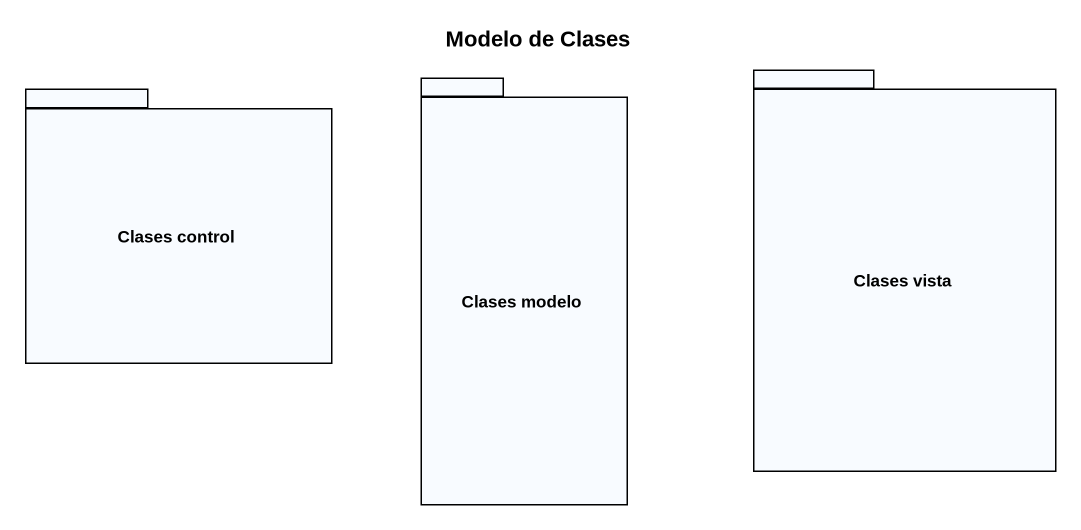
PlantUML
@startuml
title Modelo de Clases
package "Clases vista" as Clases_vista {
}
package "Clases control" as Clases_control {
}
package "Clases modelo" as Clases_modelo {
}
@enduml
